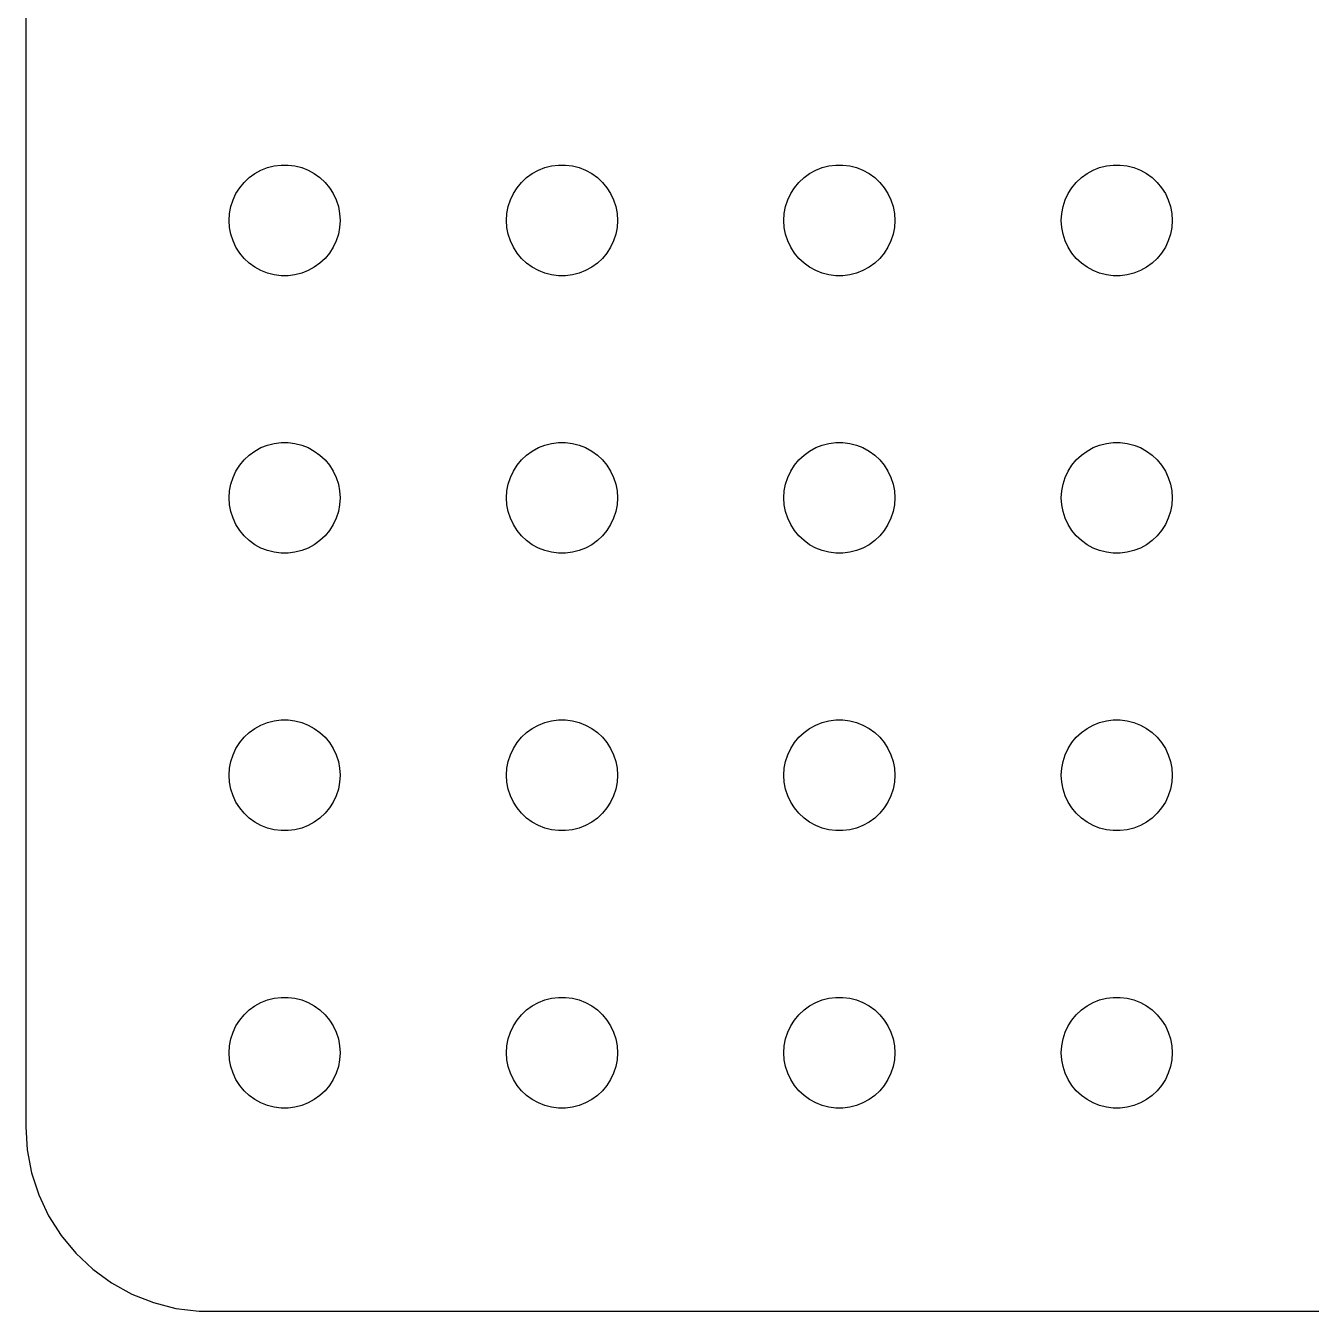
# Model space of a CAD drawing. Header units: metres. Extents: x -37 to 37, y 131 to 289.
# Drawn here: x -37 to -2.24, y 131.01 to 165.76 of the extents above; entities that cross this region are included whole.
import ezdxf

# ---------------------------------------------------------------- set-up
doc = ezdxf.new("R2010")
doc.units = ezdxf.units.M

msp = doc.modelspace()

# ---------------------------------------------------------------- linework, layer by layer
for p, q in [((-37, 200), (-37, 136)), ((-30.2811, 161.973), (-30.0942, 161.997)), ((-30.0942, 161.997), (-29.9058, 161.997)), ((-29.9058, 161.997), (-29.7189, 161.973)), ((-22.7811, 161.973), (-22.5942, 161.997)), ((-22.5942, 161.997), (-22.4058, 161.997)), ((-22.4058, 161.997), (-22.2189, 161.973)), ((-15.2811, 161.973), (-15.0942, 161.997)), ((-15.0942, 161.997), (-14.9058, 161.997)), ((-14.9058, 161.997), (-14.7189, 161.973)), ((-7.78107, 161.973), (-7.59418, 161.997)), ((-7.59418, 161.997), (-7.40581, 161.997)), ((-7.40581, 161.997), (-7.21892, 161.973)), ((-31.0934, 161.527), (-30.9561, 161.656)), ((-30.9561, 161.656), (-30.8037, 161.766)), ((-30.8037, 161.766), (-30.6387, 161.857)), ((-30.6387, 161.857), (-30.4635, 161.927)), ((-30.4635, 161.927), (-30.2811, 161.973)), ((-29.7189, 161.973), (-29.5365, 161.927)), ((-29.5365, 161.927), (-29.3613, 161.857)), ((-29.3613, 161.857), (-29.1963, 161.766)), ((-29.1963, 161.766), (-29.0439, 161.656)), ((-29.0439, 161.656), (-28.9065, 161.527)), ((-23.5934, 161.527), (-23.4561, 161.656)), ((-23.4561, 161.656), (-23.3037, 161.766)), ((-23.3037, 161.766), (-23.1387, 161.857)), ((-23.1387, 161.857), (-22.9635, 161.927)), ((-22.9635, 161.927), (-22.7811, 161.973)), ((-22.2189, 161.973), (-22.0365, 161.927)), ((-22.0365, 161.927), (-21.8613, 161.857)), ((-21.8613, 161.857), (-21.6963, 161.766)), ((-21.6963, 161.766), (-21.5439, 161.656)), ((-21.5439, 161.656), (-21.4065, 161.527)), ((-16.0934, 161.527), (-15.9561, 161.656)), ((-15.9561, 161.656), (-15.8037, 161.766)), ((-15.8037, 161.766), (-15.6387, 161.857)), ((-15.6387, 161.857), (-15.4635, 161.927)), ((-15.4635, 161.927), (-15.2811, 161.973)), ((-14.7189, 161.973), (-14.5365, 161.927)), ((-14.5365, 161.927), (-14.3613, 161.857)), ((-14.3613, 161.857), (-14.1963, 161.766)), ((-14.1963, 161.766), (-14.0439, 161.656)), ((-14.0439, 161.656), (-13.9065, 161.527)), ((-8.59344, 161.527), (-8.45613, 161.656)), ((-8.45613, 161.656), (-8.30373, 161.766)), ((-8.30373, 161.766), (-8.13866, 161.857)), ((-8.13866, 161.857), (-7.96352, 161.927)), ((-7.96352, 161.927), (-7.78107, 161.973)), ((-7.21892, 161.973), (-7.03647, 161.927)), ((-7.03647, 161.927), (-6.86133, 161.857)), ((-6.86133, 161.857), (-6.69626, 161.766)), ((-6.69626, 161.766), (-6.54385, 161.656)), ((-6.54385, 161.656), (-6.40654, 161.527)), ((-31.3145, 161.223), (-31.2135, 161.382)), ((-31.2135, 161.382), (-31.0934, 161.527)), ((-28.9065, 161.527), (-28.7865, 161.382)), ((-28.7865, 161.382), (-28.6855, 161.223)), ((-23.8145, 161.223), (-23.7135, 161.382)), ((-23.7135, 161.382), (-23.5934, 161.527)), ((-21.4065, 161.527), (-21.2865, 161.382)), ((-21.2865, 161.382), (-21.1855, 161.223)), ((-16.3145, 161.223), (-16.2135, 161.382)), ((-16.2135, 161.382), (-16.0934, 161.527)), ((-13.9065, 161.527), (-13.7865, 161.382)), ((-13.7865, 161.382), (-13.6855, 161.223)), ((-8.81445, 161.223), (-8.71352, 161.382)), ((-8.71352, 161.382), (-8.59344, 161.527)), ((-6.40654, 161.527), (-6.28647, 161.382)), ((-6.28647, 161.382), (-6.18553, 161.223)), ((-31.4529, 160.873), (-31.3947, 161.052)), ((-31.3947, 161.052), (-31.3145, 161.223)), ((-28.6855, 161.223), (-28.6053, 161.052)), ((-28.6053, 161.052), (-28.5471, 160.873)), ((-23.9529, 160.873), (-23.8947, 161.052)), ((-23.8947, 161.052), (-23.8145, 161.223)), ((-21.1855, 161.223), (-21.1053, 161.052)), ((-21.1053, 161.052), (-21.0471, 160.873)), ((-16.4529, 160.873), (-16.3947, 161.052)), ((-16.3947, 161.052), (-16.3145, 161.223)), ((-13.6855, 161.223), (-13.6053, 161.052)), ((-13.6053, 161.052), (-13.5471, 160.873)), ((-8.95287, 160.873), (-8.89465, 161.052)), ((-8.89465, 161.052), (-8.81445, 161.223)), ((-6.18553, 161.223), (-6.10533, 161.052)), ((-6.10533, 161.052), (-6.04712, 160.873)), ((-31.5, 160.5), (-31.4882, 160.688)), ((-31.4882, 160.688), (-31.4529, 160.873)), ((-28.5471, 160.873), (-28.5118, 160.688)), ((-28.5118, 160.688), (-28.5, 160.5)), ((-24, 160.5), (-23.9882, 160.688)), ((-23.9882, 160.688), (-23.9529, 160.873)), ((-21.0471, 160.873), (-21.0118, 160.688)), ((-21.0118, 160.688), (-21, 160.5)), ((-16.5, 160.5), (-16.4882, 160.688)), ((-16.4882, 160.688), (-16.4529, 160.873)), ((-13.5471, 160.873), (-13.5118, 160.688)), ((-13.5118, 160.688), (-13.5, 160.5)), ((-9, 160.5), (-8.98816, 160.688)), ((-8.98816, 160.688), (-8.95287, 160.873)), ((-6.04712, 160.873), (-6.01183, 160.688)), ((-6.01183, 160.688), (-6, 160.5)), ((-31.4882, 160.312), (-31.5, 160.5)), ((-31.4529, 160.127), (-31.4882, 160.312)), ((-28.5118, 160.312), (-28.5471, 160.127)), ((-28.5, 160.5), (-28.5118, 160.312)), ((-23.9882, 160.312), (-24, 160.5)), ((-23.9529, 160.127), (-23.9882, 160.312)), ((-21.0118, 160.312), (-21.0471, 160.127)), ((-21, 160.5), (-21.0118, 160.312)), ((-16.4882, 160.312), (-16.5, 160.5)), ((-16.4529, 160.127), (-16.4882, 160.312)), ((-13.5118, 160.312), (-13.5471, 160.127)), ((-13.5, 160.5), (-13.5118, 160.312)), ((-8.98816, 160.312), (-9, 160.5)), ((-8.95287, 160.127), (-8.98816, 160.312)), ((-6.01183, 160.312), (-6.04712, 160.127)), ((-6, 160.5), (-6.01183, 160.312)), ((-31.3947, 159.948), (-31.4529, 160.127)), ((-31.3145, 159.777), (-31.3947, 159.948)), ((-28.6053, 159.948), (-28.6855, 159.777)), ((-28.5471, 160.127), (-28.6053, 159.948)), ((-23.8947, 159.948), (-23.9529, 160.127)), ((-23.8145, 159.777), (-23.8947, 159.948)), ((-21.1053, 159.948), (-21.1855, 159.777)), ((-21.0471, 160.127), (-21.1053, 159.948)), ((-16.3947, 159.948), (-16.4529, 160.127)), ((-16.3145, 159.777), (-16.3947, 159.948)), ((-13.6053, 159.948), (-13.6855, 159.777)), ((-13.5471, 160.127), (-13.6053, 159.948)), ((-8.89465, 159.948), (-8.95287, 160.127)), ((-8.81445, 159.777), (-8.89465, 159.948)), ((-6.10533, 159.948), (-6.18553, 159.777)), ((-6.04712, 160.127), (-6.10533, 159.948)), ((-31.2135, 159.618), (-31.3145, 159.777)), ((-31.0934, 159.473), (-31.2135, 159.618)), ((-28.7865, 159.618), (-28.9065, 159.473)), ((-28.6855, 159.777), (-28.7865, 159.618)), ((-23.7135, 159.618), (-23.8145, 159.777)), ((-23.5934, 159.473), (-23.7135, 159.618)), ((-21.2865, 159.618), (-21.4065, 159.473)), ((-21.1855, 159.777), (-21.2865, 159.618)), ((-16.2135, 159.618), (-16.3145, 159.777)), ((-16.0934, 159.473), (-16.2135, 159.618)), ((-13.7865, 159.618), (-13.9065, 159.473)), ((-13.6855, 159.777), (-13.7865, 159.618)), ((-8.71352, 159.618), (-8.81445, 159.777)), ((-8.59344, 159.473), (-8.71352, 159.618)), ((-6.28647, 159.618), (-6.40654, 159.473)), ((-6.18553, 159.777), (-6.28647, 159.618)), ((-30.9561, 159.344), (-31.0934, 159.473)), ((-30.8037, 159.234), (-30.9561, 159.344)), ((-30.6387, 159.143), (-30.8037, 159.234)), ((-29.1963, 159.234), (-29.3613, 159.143)), ((-29.0439, 159.344), (-29.1963, 159.234)), ((-28.9065, 159.473), (-29.0439, 159.344)), ((-23.4561, 159.344), (-23.5934, 159.473)), ((-23.3037, 159.234), (-23.4561, 159.344)), ((-23.1387, 159.143), (-23.3037, 159.234)), ((-21.6963, 159.234), (-21.8613, 159.143)), ((-21.5439, 159.344), (-21.6963, 159.234)), ((-21.4065, 159.473), (-21.5439, 159.344)), ((-15.9561, 159.344), (-16.0934, 159.473)), ((-15.8037, 159.234), (-15.9561, 159.344)), ((-15.6387, 159.143), (-15.8037, 159.234)), ((-14.1963, 159.234), (-14.3613, 159.143)), ((-14.0439, 159.344), (-14.1963, 159.234)), ((-13.9065, 159.473), (-14.0439, 159.344)), ((-8.45613, 159.344), (-8.59344, 159.473)), ((-8.30373, 159.234), (-8.45613, 159.344)), ((-8.13866, 159.143), (-8.30373, 159.234)), ((-6.69626, 159.234), (-6.86133, 159.143)), ((-6.54385, 159.344), (-6.69626, 159.234)), ((-6.40654, 159.473), (-6.54385, 159.344)), ((-30.4635, 159.073), (-30.6387, 159.143)), ((-30.2811, 159.027), (-30.4635, 159.073)), ((-30.0942, 159.003), (-30.2811, 159.027)), ((-29.9058, 159.003), (-30.0942, 159.003)), ((-29.7189, 159.027), (-29.9058, 159.003)), ((-29.5365, 159.073), (-29.7189, 159.027)), ((-29.3613, 159.143), (-29.5365, 159.073)), ((-22.9635, 159.073), (-23.1387, 159.143)), ((-22.7811, 159.027), (-22.9635, 159.073)), ((-22.5942, 159.003), (-22.7811, 159.027)), ((-22.4058, 159.003), (-22.5942, 159.003)), ((-22.2189, 159.027), (-22.4058, 159.003)), ((-22.0365, 159.073), (-22.2189, 159.027)), ((-21.8613, 159.143), (-22.0365, 159.073)), ((-15.4635, 159.073), (-15.6387, 159.143)), ((-15.2811, 159.027), (-15.4635, 159.073)), ((-15.0942, 159.003), (-15.2811, 159.027)), ((-14.9058, 159.003), (-15.0942, 159.003)), ((-14.7189, 159.027), (-14.9058, 159.003)), ((-14.5365, 159.073), (-14.7189, 159.027)), ((-14.3613, 159.143), (-14.5365, 159.073)), ((-7.96352, 159.073), (-8.13866, 159.143)), ((-7.78107, 159.027), (-7.96352, 159.073)), ((-7.59418, 159.003), (-7.78107, 159.027)), ((-7.40581, 159.003), (-7.59418, 159.003)), ((-7.21892, 159.027), (-7.40581, 159.003)), ((-7.03647, 159.073), (-7.21892, 159.027)), ((-6.86133, 159.143), (-7.03647, 159.073)), ((-30.8037, 154.266), (-30.6387, 154.357)), ((-30.6387, 154.357), (-30.4635, 154.427)), ((-30.4635, 154.427), (-30.2811, 154.473)), ((-30.2811, 154.473), (-30.0942, 154.497)), ((-30.0942, 154.497), (-29.9058, 154.497)), ((-29.9058, 154.497), (-29.7189, 154.473)), ((-29.7189, 154.473), (-29.5365, 154.427)), ((-29.5365, 154.427), (-29.3613, 154.357)), ((-29.3613, 154.357), (-29.1963, 154.266)), ((-23.3037, 154.266), (-23.1387, 154.357)), ((-23.1387, 154.357), (-22.9635, 154.427)), ((-22.9635, 154.427), (-22.7811, 154.473)), ((-22.7811, 154.473), (-22.5942, 154.497)), ((-22.5942, 154.497), (-22.4058, 154.497)), ((-22.4058, 154.497), (-22.2189, 154.473)), ((-22.2189, 154.473), (-22.0365, 154.427)), ((-22.0365, 154.427), (-21.8613, 154.357)), ((-21.8613, 154.357), (-21.6963, 154.266)), ((-15.8037, 154.266), (-15.6387, 154.357)), ((-15.6387, 154.357), (-15.4635, 154.427)), ((-15.4635, 154.427), (-15.2811, 154.473)), ((-15.2811, 154.473), (-15.0942, 154.497)), ((-15.0942, 154.497), (-14.9058, 154.497)), ((-14.9058, 154.497), (-14.7189, 154.473)), ((-14.7189, 154.473), (-14.5365, 154.427)), ((-14.5365, 154.427), (-14.3613, 154.357)), ((-14.3613, 154.357), (-14.1963, 154.266)), ((-8.30373, 154.266), (-8.13866, 154.357)), ((-8.13866, 154.357), (-7.96352, 154.427)), ((-7.96352, 154.427), (-7.78107, 154.473)), ((-7.78107, 154.473), (-7.59418, 154.497)), ((-7.59418, 154.497), (-7.40581, 154.497)), ((-7.40581, 154.497), (-7.21892, 154.473)), ((-7.21892, 154.473), (-7.03647, 154.427)), ((-7.03647, 154.427), (-6.86133, 154.357)), ((-6.86133, 154.357), (-6.69626, 154.266)), ((-31.2135, 153.882), (-31.0934, 154.027)), ((-31.0934, 154.027), (-30.9561, 154.156)), ((-30.9561, 154.156), (-30.8037, 154.266)), ((-29.1963, 154.266), (-29.0439, 154.156)), ((-29.0439, 154.156), (-28.9065, 154.027)), ((-28.9065, 154.027), (-28.7865, 153.882)), ((-23.7135, 153.882), (-23.5934, 154.027)), ((-23.5934, 154.027), (-23.4561, 154.156)), ((-23.4561, 154.156), (-23.3037, 154.266)), ((-21.6963, 154.266), (-21.5439, 154.156)), ((-21.5439, 154.156), (-21.4065, 154.027)), ((-21.4065, 154.027), (-21.2865, 153.882)), ((-16.2135, 153.882), (-16.0934, 154.027)), ((-16.0934, 154.027), (-15.9561, 154.156)), ((-15.9561, 154.156), (-15.8037, 154.266)), ((-14.1963, 154.266), (-14.0439, 154.156)), ((-14.0439, 154.156), (-13.9065, 154.027)), ((-13.9065, 154.027), (-13.7865, 153.882)), ((-8.71352, 153.882), (-8.59344, 154.027)), ((-8.59344, 154.027), (-8.45613, 154.156)), ((-8.45613, 154.156), (-8.30373, 154.266)), ((-6.69626, 154.266), (-6.54385, 154.156)), ((-6.54385, 154.156), (-6.40654, 154.027)), ((-6.40654, 154.027), (-6.28647, 153.882)), ((-31.3947, 153.552), (-31.3145, 153.723)), ((-31.3145, 153.723), (-31.2135, 153.882)), ((-28.7865, 153.882), (-28.6855, 153.723)), ((-28.6855, 153.723), (-28.6053, 153.552)), ((-23.8947, 153.552), (-23.8145, 153.723)), ((-23.8145, 153.723), (-23.7135, 153.882)), ((-21.2865, 153.882), (-21.1855, 153.723)), ((-21.1855, 153.723), (-21.1053, 153.552)), ((-16.3947, 153.552), (-16.3145, 153.723)), ((-16.3145, 153.723), (-16.2135, 153.882)), ((-13.7865, 153.882), (-13.6855, 153.723)), ((-13.6855, 153.723), (-13.6053, 153.552)), ((-8.89465, 153.552), (-8.81445, 153.723)), ((-8.81445, 153.723), (-8.71352, 153.882)), ((-6.28647, 153.882), (-6.18553, 153.723)), ((-6.18553, 153.723), (-6.10533, 153.552)), ((-31.4882, 153.188), (-31.4529, 153.373)), ((-31.4529, 153.373), (-31.3947, 153.552)), ((-28.6053, 153.552), (-28.5471, 153.373)), ((-28.5471, 153.373), (-28.5118, 153.188)), ((-23.9882, 153.188), (-23.9529, 153.373)), ((-23.9529, 153.373), (-23.8947, 153.552)), ((-21.1053, 153.552), (-21.0471, 153.373)), ((-21.0471, 153.373), (-21.0118, 153.188)), ((-16.4882, 153.188), (-16.4529, 153.373)), ((-16.4529, 153.373), (-16.3947, 153.552)), ((-13.6053, 153.552), (-13.5471, 153.373)), ((-13.5471, 153.373), (-13.5118, 153.188)), ((-8.98816, 153.188), (-8.95287, 153.373)), ((-8.95287, 153.373), (-8.89465, 153.552)), ((-6.10533, 153.552), (-6.04712, 153.373)), ((-6.04712, 153.373), (-6.01183, 153.188)), ((-31.5, 153), (-31.4882, 153.188)), ((-31.4882, 152.812), (-31.5, 153)), ((-28.5118, 153.188), (-28.5, 153)), ((-28.5, 153), (-28.5118, 152.812)), ((-24, 153), (-23.9882, 153.188)), ((-23.9882, 152.812), (-24, 153)), ((-21.0118, 153.188), (-21, 153)), ((-21, 153), (-21.0118, 152.812)), ((-16.5, 153), (-16.4882, 153.188)), ((-16.4882, 152.812), (-16.5, 153)), ((-13.5118, 153.188), (-13.5, 153)), ((-13.5, 153), (-13.5118, 152.812)), ((-9, 153), (-8.98816, 153.188)), ((-8.98816, 152.812), (-9, 153)), ((-6.01183, 153.188), (-6, 153)), ((-6, 153), (-6.01183, 152.812)), ((-31.4529, 152.627), (-31.4882, 152.812)), ((-31.3947, 152.448), (-31.4529, 152.627)), ((-28.5471, 152.627), (-28.6053, 152.448)), ((-28.5118, 152.812), (-28.5471, 152.627)), ((-23.9529, 152.627), (-23.9882, 152.812)), ((-23.8947, 152.448), (-23.9529, 152.627)), ((-21.0471, 152.627), (-21.1053, 152.448)), ((-21.0118, 152.812), (-21.0471, 152.627)), ((-16.4529, 152.627), (-16.4882, 152.812)), ((-16.3947, 152.448), (-16.4529, 152.627)), ((-13.5471, 152.627), (-13.6053, 152.448)), ((-13.5118, 152.812), (-13.5471, 152.627)), ((-8.95287, 152.627), (-8.98816, 152.812)), ((-8.89465, 152.448), (-8.95287, 152.627)), ((-6.04712, 152.627), (-6.10533, 152.448)), ((-6.01183, 152.812), (-6.04712, 152.627)), ((-31.3145, 152.277), (-31.3947, 152.448)), ((-31.2135, 152.118), (-31.3145, 152.277)), ((-28.6855, 152.277), (-28.7865, 152.118)), ((-28.6053, 152.448), (-28.6855, 152.277)), ((-23.8145, 152.277), (-23.8947, 152.448)), ((-23.7135, 152.118), (-23.8145, 152.277)), ((-21.1855, 152.277), (-21.2865, 152.118)), ((-21.1053, 152.448), (-21.1855, 152.277)), ((-16.3145, 152.277), (-16.3947, 152.448)), ((-16.2135, 152.118), (-16.3145, 152.277)), ((-13.6855, 152.277), (-13.7865, 152.118)), ((-13.6053, 152.448), (-13.6855, 152.277)), ((-8.81445, 152.277), (-8.89465, 152.448)), ((-8.71352, 152.118), (-8.81445, 152.277)), ((-6.18553, 152.277), (-6.28647, 152.118)), ((-6.10533, 152.448), (-6.18553, 152.277)), ((-31.0934, 151.973), (-31.2135, 152.118)), ((-30.9561, 151.844), (-31.0934, 151.973)), ((-28.9065, 151.973), (-29.0439, 151.844)), ((-28.7865, 152.118), (-28.9065, 151.973)), ((-23.5934, 151.973), (-23.7135, 152.118)), ((-23.4561, 151.844), (-23.5934, 151.973)), ((-21.4065, 151.973), (-21.5439, 151.844)), ((-21.2865, 152.118), (-21.4065, 151.973)), ((-16.0934, 151.973), (-16.2135, 152.118)), ((-15.9561, 151.844), (-16.0934, 151.973)), ((-13.9065, 151.973), (-14.0439, 151.844)), ((-13.7865, 152.118), (-13.9065, 151.973)), ((-8.59344, 151.973), (-8.71352, 152.118)), ((-8.45613, 151.844), (-8.59344, 151.973)), ((-6.40654, 151.973), (-6.54385, 151.844)), ((-6.28647, 152.118), (-6.40654, 151.973)), ((-30.8037, 151.734), (-30.9561, 151.844)), ((-30.6387, 151.643), (-30.8037, 151.734)), ((-30.4635, 151.573), (-30.6387, 151.643)), ((-30.2811, 151.527), (-30.4635, 151.573)), ((-29.5365, 151.573), (-29.7189, 151.527)), ((-29.3613, 151.643), (-29.5365, 151.573)), ((-29.1963, 151.734), (-29.3613, 151.643)), ((-29.0439, 151.844), (-29.1963, 151.734)), ((-23.3037, 151.734), (-23.4561, 151.844)), ((-23.1387, 151.643), (-23.3037, 151.734)), ((-22.9635, 151.573), (-23.1387, 151.643)), ((-22.7811, 151.527), (-22.9635, 151.573)), ((-22.0365, 151.573), (-22.2189, 151.527)), ((-21.8613, 151.643), (-22.0365, 151.573)), ((-21.6963, 151.734), (-21.8613, 151.643)), ((-21.5439, 151.844), (-21.6963, 151.734)), ((-15.8037, 151.734), (-15.9561, 151.844)), ((-15.6387, 151.643), (-15.8037, 151.734)), ((-15.4635, 151.573), (-15.6387, 151.643)), ((-15.2811, 151.527), (-15.4635, 151.573)), ((-14.5365, 151.573), (-14.7189, 151.527)), ((-14.3613, 151.643), (-14.5365, 151.573)), ((-14.1963, 151.734), (-14.3613, 151.643)), ((-14.0439, 151.844), (-14.1963, 151.734)), ((-8.30373, 151.734), (-8.45613, 151.844)), ((-8.13866, 151.643), (-8.30373, 151.734)), ((-7.96352, 151.573), (-8.13866, 151.643)), ((-7.78107, 151.527), (-7.96352, 151.573)), ((-7.03647, 151.573), (-7.21892, 151.527)), ((-6.86133, 151.643), (-7.03647, 151.573)), ((-6.69626, 151.734), (-6.86133, 151.643)), ((-6.54385, 151.844), (-6.69626, 151.734)), ((-30.0942, 151.503), (-30.2811, 151.527)), ((-29.9058, 151.503), (-30.0942, 151.503)), ((-29.7189, 151.527), (-29.9058, 151.503)), ((-22.5942, 151.503), (-22.7811, 151.527)), ((-22.4058, 151.503), (-22.5942, 151.503)), ((-22.2189, 151.527), (-22.4058, 151.503)), ((-15.0942, 151.503), (-15.2811, 151.527)), ((-14.9058, 151.503), (-15.0942, 151.503)), ((-14.7189, 151.527), (-14.9058, 151.503)), ((-7.59418, 151.503), (-7.78107, 151.527)), ((-7.40581, 151.503), (-7.59418, 151.503)), ((-7.21892, 151.527), (-7.40581, 151.503)), ((-30.9561, 146.656), (-30.8037, 146.766)), ((-30.8037, 146.766), (-30.6387, 146.857)), ((-30.6387, 146.857), (-30.4635, 146.927)), ((-30.4635, 146.927), (-30.2811, 146.973)), ((-30.2811, 146.973), (-30.0942, 146.997)), ((-30.0942, 146.997), (-29.9058, 146.997)), ((-29.9058, 146.997), (-29.7189, 146.973)), ((-29.7189, 146.973), (-29.5365, 146.927)), ((-29.5365, 146.927), (-29.3613, 146.857)), ((-29.3613, 146.857), (-29.1963, 146.766)), ((-29.1963, 146.766), (-29.0439, 146.656)), ((-23.4561, 146.656), (-23.3037, 146.766)), ((-23.3037, 146.766), (-23.1387, 146.857)), ((-23.1387, 146.857), (-22.9635, 146.927)), ((-22.9635, 146.927), (-22.7811, 146.973)), ((-22.7811, 146.973), (-22.5942, 146.997)), ((-22.5942, 146.997), (-22.4058, 146.997)), ((-22.4058, 146.997), (-22.2189, 146.973)), ((-22.2189, 146.973), (-22.0365, 146.927)), ((-22.0365, 146.927), (-21.8613, 146.857)), ((-21.8613, 146.857), (-21.6963, 146.766)), ((-21.6963, 146.766), (-21.5439, 146.656)), ((-15.9561, 146.656), (-15.8037, 146.766)), ((-15.8037, 146.766), (-15.6387, 146.857)), ((-15.6387, 146.857), (-15.4635, 146.927)), ((-15.4635, 146.927), (-15.2811, 146.973)), ((-15.2811, 146.973), (-15.0942, 146.997)), ((-15.0942, 146.997), (-14.9058, 146.997)), ((-14.9058, 146.997), (-14.7189, 146.973)), ((-14.7189, 146.973), (-14.5365, 146.927)), ((-14.5365, 146.927), (-14.3613, 146.857)), ((-14.3613, 146.857), (-14.1963, 146.766)), ((-14.1963, 146.766), (-14.0439, 146.656)), ((-8.45613, 146.656), (-8.30373, 146.766)), ((-8.30373, 146.766), (-8.13866, 146.857)), ((-8.13866, 146.857), (-7.96352, 146.927)), ((-7.96352, 146.927), (-7.78107, 146.973)), ((-7.78107, 146.973), (-7.59418, 146.997)), ((-7.59418, 146.997), (-7.40581, 146.997)), ((-7.40581, 146.997), (-7.21892, 146.973)), ((-7.21892, 146.973), (-7.03647, 146.927)), ((-7.03647, 146.927), (-6.86133, 146.857)), ((-6.86133, 146.857), (-6.69626, 146.766)), ((-6.69626, 146.766), (-6.54385, 146.656)), ((-31.3145, 146.223), (-31.2135, 146.382)), ((-31.2135, 146.382), (-31.0934, 146.527)), ((-31.0934, 146.527), (-30.9561, 146.656)), ((-29.0439, 146.656), (-28.9065, 146.527)), ((-28.9065, 146.527), (-28.7865, 146.382)), ((-28.7865, 146.382), (-28.6855, 146.223)), ((-23.8145, 146.223), (-23.7135, 146.382)), ((-23.7135, 146.382), (-23.5934, 146.527)), ((-23.5934, 146.527), (-23.4561, 146.656)), ((-21.5439, 146.656), (-21.4065, 146.527)), ((-21.4065, 146.527), (-21.2865, 146.382)), ((-21.2865, 146.382), (-21.1855, 146.223)), ((-16.3145, 146.223), (-16.2135, 146.382)), ((-16.2135, 146.382), (-16.0934, 146.527)), ((-16.0934, 146.527), (-15.9561, 146.656)), ((-14.0439, 146.656), (-13.9065, 146.527)), ((-13.9065, 146.527), (-13.7865, 146.382)), ((-13.7865, 146.382), (-13.6855, 146.223)), ((-8.81445, 146.223), (-8.71352, 146.382)), ((-8.71352, 146.382), (-8.59344, 146.527)), ((-8.59344, 146.527), (-8.45613, 146.656)), ((-6.54385, 146.656), (-6.40654, 146.527)), ((-6.40654, 146.527), (-6.28647, 146.382)), ((-6.28647, 146.382), (-6.18553, 146.223)), ((-31.4529, 145.873), (-31.3947, 146.052)), ((-31.3947, 146.052), (-31.3145, 146.223)), ((-28.6855, 146.223), (-28.6053, 146.052)), ((-28.6053, 146.052), (-28.5471, 145.873)), ((-23.9529, 145.873), (-23.8947, 146.052)), ((-23.8947, 146.052), (-23.8145, 146.223)), ((-21.1855, 146.223), (-21.1053, 146.052)), ((-21.1053, 146.052), (-21.0471, 145.873)), ((-16.4529, 145.873), (-16.3947, 146.052)), ((-16.3947, 146.052), (-16.3145, 146.223)), ((-13.6855, 146.223), (-13.6053, 146.052)), ((-13.6053, 146.052), (-13.5471, 145.873)), ((-8.95287, 145.873), (-8.89465, 146.052)), ((-8.89465, 146.052), (-8.81445, 146.223)), ((-6.18553, 146.223), (-6.10533, 146.052)), ((-6.10533, 146.052), (-6.04712, 145.873)), ((-31.5, 145.5), (-31.4882, 145.688)), ((-31.4882, 145.688), (-31.4529, 145.873)), ((-28.5471, 145.873), (-28.5118, 145.688)), ((-28.5118, 145.688), (-28.5, 145.5)), ((-24, 145.5), (-23.9882, 145.688)), ((-23.9882, 145.688), (-23.9529, 145.873)), ((-21.0471, 145.873), (-21.0118, 145.688)), ((-21.0118, 145.688), (-21, 145.5)), ((-16.5, 145.5), (-16.4882, 145.688)), ((-16.4882, 145.688), (-16.4529, 145.873)), ((-13.5471, 145.873), (-13.5118, 145.688)), ((-13.5118, 145.688), (-13.5, 145.5)), ((-9, 145.5), (-8.98816, 145.688)), ((-8.98816, 145.688), (-8.95287, 145.873)), ((-6.04712, 145.873), (-6.01183, 145.688)), ((-6.01183, 145.688), (-6, 145.5)), ((-31.4882, 145.312), (-31.5, 145.5)), ((-31.4529, 145.127), (-31.4882, 145.312)), ((-28.5118, 145.312), (-28.5471, 145.127)), ((-28.5, 145.5), (-28.5118, 145.312)), ((-23.9882, 145.312), (-24, 145.5)), ((-23.9529, 145.127), (-23.9882, 145.312)), ((-21.0118, 145.312), (-21.0471, 145.127)), ((-21, 145.5), (-21.0118, 145.312)), ((-16.4882, 145.312), (-16.5, 145.5)), ((-16.4529, 145.127), (-16.4882, 145.312)), ((-13.5118, 145.312), (-13.5471, 145.127)), ((-13.5, 145.5), (-13.5118, 145.312)), ((-8.98816, 145.312), (-9, 145.5)), ((-8.95287, 145.127), (-8.98816, 145.312)), ((-6.01183, 145.312), (-6.04712, 145.127)), ((-6, 145.5), (-6.01183, 145.312)), ((-31.3947, 144.948), (-31.4529, 145.127)), ((-28.5471, 145.127), (-28.6053, 144.948)), ((-23.8947, 144.948), (-23.9529, 145.127)), ((-21.0471, 145.127), (-21.1053, 144.948)), ((-16.3947, 144.948), (-16.4529, 145.127)), ((-13.5471, 145.127), (-13.6053, 144.948)), ((-8.89465, 144.948), (-8.95287, 145.127)), ((-6.04712, 145.127), (-6.10533, 144.948)), ((-31.3145, 144.777), (-31.3947, 144.948)), ((-31.2135, 144.618), (-31.3145, 144.777)), ((-31.0934, 144.473), (-31.2135, 144.618)), ((-28.7865, 144.618), (-28.9065, 144.473)), ((-28.6855, 144.777), (-28.7865, 144.618)), ((-28.6053, 144.948), (-28.6855, 144.777)), ((-23.8145, 144.777), (-23.8947, 144.948)), ((-23.7135, 144.618), (-23.8145, 144.777)), ((-23.5934, 144.473), (-23.7135, 144.618)), ((-21.2865, 144.618), (-21.4065, 144.473)), ((-21.1855, 144.777), (-21.2865, 144.618)), ((-21.1053, 144.948), (-21.1855, 144.777)), ((-16.3145, 144.777), (-16.3947, 144.948)), ((-16.2135, 144.618), (-16.3145, 144.777)), ((-16.0934, 144.473), (-16.2135, 144.618)), ((-13.7865, 144.618), (-13.9065, 144.473)), ((-13.6855, 144.777), (-13.7865, 144.618)), ((-13.6053, 144.948), (-13.6855, 144.777)), ((-8.81445, 144.777), (-8.89465, 144.948)), ((-8.71352, 144.618), (-8.81445, 144.777)), ((-8.59344, 144.473), (-8.71352, 144.618)), ((-6.28647, 144.618), (-6.40654, 144.473)), ((-6.18553, 144.777), (-6.28647, 144.618)), ((-6.10533, 144.948), (-6.18553, 144.777)), ((-30.9561, 144.344), (-31.0934, 144.473)), ((-30.8037, 144.234), (-30.9561, 144.344)), ((-29.0439, 144.344), (-29.1963, 144.234)), ((-28.9065, 144.473), (-29.0439, 144.344)), ((-23.4561, 144.344), (-23.5934, 144.473)), ((-23.3037, 144.234), (-23.4561, 144.344)), ((-21.5439, 144.344), (-21.6963, 144.234)), ((-21.4065, 144.473), (-21.5439, 144.344)), ((-15.9561, 144.344), (-16.0934, 144.473)), ((-15.8037, 144.234), (-15.9561, 144.344)), ((-14.0439, 144.344), (-14.1963, 144.234)), ((-13.9065, 144.473), (-14.0439, 144.344)), ((-8.45613, 144.344), (-8.59344, 144.473)), ((-8.30373, 144.234), (-8.45613, 144.344)), ((-6.54385, 144.344), (-6.69626, 144.234)), ((-6.40654, 144.473), (-6.54385, 144.344)), ((-30.6387, 144.143), (-30.8037, 144.234)), ((-30.4635, 144.073), (-30.6387, 144.143)), ((-30.2811, 144.027), (-30.4635, 144.073)), ((-30.0942, 144.003), (-30.2811, 144.027)), ((-29.9058, 144.003), (-30.0942, 144.003)), ((-29.7189, 144.027), (-29.9058, 144.003)), ((-29.5365, 144.073), (-29.7189, 144.027)), ((-29.3613, 144.143), (-29.5365, 144.073)), ((-29.1963, 144.234), (-29.3613, 144.143)), ((-23.1387, 144.143), (-23.3037, 144.234)), ((-22.9635, 144.073), (-23.1387, 144.143)), ((-22.7811, 144.027), (-22.9635, 144.073)), ((-22.5942, 144.003), (-22.7811, 144.027)), ((-22.4058, 144.003), (-22.5942, 144.003)), ((-22.2189, 144.027), (-22.4058, 144.003)), ((-22.0365, 144.073), (-22.2189, 144.027)), ((-21.8613, 144.143), (-22.0365, 144.073)), ((-21.6963, 144.234), (-21.8613, 144.143)), ((-15.6387, 144.143), (-15.8037, 144.234)), ((-15.4635, 144.073), (-15.6387, 144.143)), ((-15.2811, 144.027), (-15.4635, 144.073)), ((-15.0942, 144.003), (-15.2811, 144.027)), ((-14.9058, 144.003), (-15.0942, 144.003)), ((-14.7189, 144.027), (-14.9058, 144.003)), ((-14.5365, 144.073), (-14.7189, 144.027)), ((-14.3613, 144.143), (-14.5365, 144.073)), ((-14.1963, 144.234), (-14.3613, 144.143)), ((-8.13866, 144.143), (-8.30373, 144.234)), ((-7.96352, 144.073), (-8.13866, 144.143)), ((-7.78107, 144.027), (-7.96352, 144.073)), ((-7.59418, 144.003), (-7.78107, 144.027)), ((-7.40581, 144.003), (-7.59418, 144.003)), ((-7.21892, 144.027), (-7.40581, 144.003)), ((-7.03647, 144.073), (-7.21892, 144.027)), ((-6.86133, 144.143), (-7.03647, 144.073)), ((-6.69626, 144.234), (-6.86133, 144.143)), ((-30.6387, 139.357), (-30.4635, 139.427)), ((-30.4635, 139.427), (-30.2811, 139.473)), ((-30.2811, 139.473), (-30.0942, 139.497)), ((-30.0942, 139.497), (-29.9058, 139.497)), ((-29.9058, 139.497), (-29.7189, 139.473)), ((-29.7189, 139.473), (-29.5365, 139.427)), ((-29.5365, 139.427), (-29.3613, 139.357)), ((-23.1387, 139.357), (-22.9635, 139.427)), ((-22.9635, 139.427), (-22.7811, 139.473)), ((-22.7811, 139.473), (-22.5942, 139.497)), ((-22.5942, 139.497), (-22.4058, 139.497)), ((-22.4058, 139.497), (-22.2189, 139.473)), ((-22.2189, 139.473), (-22.0365, 139.427)), ((-22.0365, 139.427), (-21.8613, 139.357)), ((-15.6387, 139.357), (-15.4635, 139.427)), ((-15.4635, 139.427), (-15.2811, 139.473)), ((-15.2811, 139.473), (-15.0942, 139.497)), ((-15.0942, 139.497), (-14.9058, 139.497)), ((-14.9058, 139.497), (-14.7189, 139.473)), ((-14.7189, 139.473), (-14.5365, 139.427)), ((-14.5365, 139.427), (-14.3613, 139.357)), ((-8.13866, 139.357), (-7.96352, 139.427)), ((-7.96352, 139.427), (-7.78107, 139.473)), ((-7.78107, 139.473), (-7.59418, 139.497)), ((-7.59418, 139.497), (-7.40581, 139.497)), ((-7.40581, 139.497), (-7.21892, 139.473)), ((-7.21892, 139.473), (-7.03647, 139.427)), ((-7.03647, 139.427), (-6.86133, 139.357)), ((-31.0934, 139.027), (-30.9561, 139.156)), ((-30.9561, 139.156), (-30.8037, 139.266)), ((-30.8037, 139.266), (-30.6387, 139.357)), ((-29.3613, 139.357), (-29.1963, 139.266)), ((-29.1963, 139.266), (-29.0439, 139.156)), ((-29.0439, 139.156), (-28.9065, 139.027)), ((-23.5934, 139.027), (-23.4561, 139.156)), ((-23.4561, 139.156), (-23.3037, 139.266)), ((-23.3037, 139.266), (-23.1387, 139.357)), ((-21.8613, 139.357), (-21.6963, 139.266)), ((-21.6963, 139.266), (-21.5439, 139.156)), ((-21.5439, 139.156), (-21.4065, 139.027)), ((-16.0934, 139.027), (-15.9561, 139.156)), ((-15.9561, 139.156), (-15.8037, 139.266)), ((-15.8037, 139.266), (-15.6387, 139.357)), ((-14.3613, 139.357), (-14.1963, 139.266)), ((-14.1963, 139.266), (-14.0439, 139.156)), ((-14.0439, 139.156), (-13.9065, 139.027)), ((-8.59344, 139.027), (-8.45613, 139.156)), ((-8.45613, 139.156), (-8.30373, 139.266)), ((-8.30373, 139.266), (-8.13866, 139.357)), ((-6.86133, 139.357), (-6.69626, 139.266)), ((-6.69626, 139.266), (-6.54385, 139.156)), ((-6.54385, 139.156), (-6.40654, 139.027)), ((-31.3947, 138.552), (-31.3145, 138.723)), ((-31.3145, 138.723), (-31.2135, 138.882)), ((-31.2135, 138.882), (-31.0934, 139.027)), ((-28.9065, 139.027), (-28.7865, 138.882)), ((-28.7865, 138.882), (-28.6855, 138.723)), ((-28.6855, 138.723), (-28.6053, 138.552)), ((-23.8947, 138.552), (-23.8145, 138.723)), ((-23.8145, 138.723), (-23.7135, 138.882)), ((-23.7135, 138.882), (-23.5934, 139.027)), ((-21.4065, 139.027), (-21.2865, 138.882)), ((-21.2865, 138.882), (-21.1855, 138.723)), ((-21.1855, 138.723), (-21.1053, 138.552)), ((-16.3947, 138.552), (-16.3145, 138.723)), ((-16.3145, 138.723), (-16.2135, 138.882)), ((-16.2135, 138.882), (-16.0934, 139.027)), ((-13.9065, 139.027), (-13.7865, 138.882)), ((-13.7865, 138.882), (-13.6855, 138.723)), ((-13.6855, 138.723), (-13.6053, 138.552)), ((-8.89465, 138.552), (-8.81445, 138.723)), ((-8.81445, 138.723), (-8.71352, 138.882)), ((-8.71352, 138.882), (-8.59344, 139.027)), ((-6.40654, 139.027), (-6.28647, 138.882)), ((-6.28647, 138.882), (-6.18553, 138.723)), ((-6.18553, 138.723), (-6.10533, 138.552)), ((-31.4882, 138.188), (-31.4529, 138.373)), ((-31.4529, 138.373), (-31.3947, 138.552)), ((-28.6053, 138.552), (-28.5471, 138.373)), ((-28.5471, 138.373), (-28.5118, 138.188)), ((-23.9882, 138.188), (-23.9529, 138.373)), ((-23.9529, 138.373), (-23.8947, 138.552)), ((-21.1053, 138.552), (-21.0471, 138.373)), ((-21.0471, 138.373), (-21.0118, 138.188)), ((-16.4882, 138.188), (-16.4529, 138.373)), ((-16.4529, 138.373), (-16.3947, 138.552)), ((-13.6053, 138.552), (-13.5471, 138.373)), ((-13.5471, 138.373), (-13.5118, 138.188)), ((-8.98816, 138.188), (-8.95287, 138.373)), ((-8.95287, 138.373), (-8.89465, 138.552)), ((-6.10533, 138.552), (-6.04712, 138.373)), ((-6.04712, 138.373), (-6.01183, 138.188)), ((-31.5, 138), (-31.4882, 138.188)), ((-31.4882, 137.812), (-31.5, 138)), ((-28.5118, 138.188), (-28.5, 138)), ((-28.5, 138), (-28.5118, 137.812)), ((-24, 138), (-23.9882, 138.188)), ((-23.9882, 137.812), (-24, 138)), ((-21.0118, 138.188), (-21, 138)), ((-21, 138), (-21.0118, 137.812)), ((-16.5, 138), (-16.4882, 138.188)), ((-16.4882, 137.812), (-16.5, 138)), ((-13.5118, 138.188), (-13.5, 138)), ((-13.5, 138), (-13.5118, 137.812)), ((-9, 138), (-8.98816, 138.188)), ((-8.98816, 137.812), (-9, 138)), ((-6.01183, 138.188), (-6, 138)), ((-6, 138), (-6.01183, 137.812)), ((-31.4529, 137.627), (-31.4882, 137.812)), ((-28.5118, 137.812), (-28.5471, 137.627)), ((-23.9529, 137.627), (-23.9882, 137.812)), ((-21.0118, 137.812), (-21.0471, 137.627)), ((-16.4529, 137.627), (-16.4882, 137.812)), ((-13.5118, 137.812), (-13.5471, 137.627)), ((-8.95287, 137.627), (-8.98816, 137.812)), ((-6.01183, 137.812), (-6.04712, 137.627)), ((-31.3947, 137.448), (-31.4529, 137.627)), ((-31.3145, 137.277), (-31.3947, 137.448)), ((-28.6053, 137.448), (-28.6855, 137.277)), ((-28.5471, 137.627), (-28.6053, 137.448)), ((-23.8947, 137.448), (-23.9529, 137.627)), ((-23.8145, 137.277), (-23.8947, 137.448)), ((-21.1053, 137.448), (-21.1855, 137.277)), ((-21.0471, 137.627), (-21.1053, 137.448)), ((-16.3947, 137.448), (-16.4529, 137.627)), ((-16.3145, 137.277), (-16.3947, 137.448)), ((-13.6053, 137.448), (-13.6855, 137.277)), ((-13.5471, 137.627), (-13.6053, 137.448)), ((-8.89465, 137.448), (-8.95287, 137.627)), ((-8.81445, 137.277), (-8.89465, 137.448)), ((-6.10533, 137.448), (-6.18553, 137.277)), ((-6.04712, 137.627), (-6.10533, 137.448)), ((-31.2135, 137.118), (-31.3145, 137.277)), ((-31.0934, 136.973), (-31.2135, 137.118)), ((-30.9561, 136.844), (-31.0934, 136.973)), ((-28.9065, 136.973), (-29.0439, 136.844)), ((-28.7865, 137.118), (-28.9065, 136.973)), ((-28.6855, 137.277), (-28.7865, 137.118)), ((-23.7135, 137.118), (-23.8145, 137.277)), ((-23.5934, 136.973), (-23.7135, 137.118)), ((-23.4561, 136.844), (-23.5934, 136.973)), ((-21.4065, 136.973), (-21.5439, 136.844)), ((-21.2865, 137.118), (-21.4065, 136.973)), ((-21.1855, 137.277), (-21.2865, 137.118)), ((-16.2135, 137.118), (-16.3145, 137.277)), ((-16.0934, 136.973), (-16.2135, 137.118)), ((-15.9561, 136.844), (-16.0934, 136.973)), ((-13.9065, 136.973), (-14.0439, 136.844)), ((-13.7865, 137.118), (-13.9065, 136.973)), ((-13.6855, 137.277), (-13.7865, 137.118)), ((-8.71352, 137.118), (-8.81445, 137.277)), ((-8.59344, 136.973), (-8.71352, 137.118)), ((-8.45613, 136.844), (-8.59344, 136.973)), ((-6.40654, 136.973), (-6.54385, 136.844)), ((-6.28647, 137.118), (-6.40654, 136.973)), ((-6.18553, 137.277), (-6.28647, 137.118)), ((-30.8037, 136.734), (-30.9561, 136.844)), ((-30.6387, 136.643), (-30.8037, 136.734)), ((-30.4635, 136.573), (-30.6387, 136.643)), ((-29.3613, 136.643), (-29.5365, 136.573)), ((-29.1963, 136.734), (-29.3613, 136.643)), ((-29.0439, 136.844), (-29.1963, 136.734)), ((-23.3037, 136.734), (-23.4561, 136.844)), ((-23.1387, 136.643), (-23.3037, 136.734)), ((-22.9635, 136.573), (-23.1387, 136.643)), ((-21.8613, 136.643), (-22.0365, 136.573)), ((-21.6963, 136.734), (-21.8613, 136.643)), ((-21.5439, 136.844), (-21.6963, 136.734)), ((-15.8037, 136.734), (-15.9561, 136.844)), ((-15.6387, 136.643), (-15.8037, 136.734)), ((-15.4635, 136.573), (-15.6387, 136.643)), ((-14.3613, 136.643), (-14.5365, 136.573)), ((-14.1963, 136.734), (-14.3613, 136.643)), ((-14.0439, 136.844), (-14.1963, 136.734)), ((-8.30373, 136.734), (-8.45613, 136.844)), ((-8.13866, 136.643), (-8.30373, 136.734)), ((-7.96352, 136.573), (-8.13866, 136.643)), ((-6.86133, 136.643), (-7.03647, 136.573)), ((-6.69626, 136.734), (-6.86133, 136.643)), ((-6.54385, 136.844), (-6.69626, 136.734)), ((-30.2811, 136.527), (-30.4635, 136.573)), ((-30.0942, 136.503), (-30.2811, 136.527)), ((-29.9058, 136.503), (-30.0942, 136.503)), ((-29.7189, 136.527), (-29.9058, 136.503)), ((-29.5365, 136.573), (-29.7189, 136.527)), ((-22.7811, 136.527), (-22.9635, 136.573)), ((-22.5942, 136.503), (-22.7811, 136.527)), ((-22.4058, 136.503), (-22.5942, 136.503)), ((-22.2189, 136.527), (-22.4058, 136.503)), ((-22.0365, 136.573), (-22.2189, 136.527)), ((-15.2811, 136.527), (-15.4635, 136.573)), ((-15.0942, 136.503), (-15.2811, 136.527)), ((-14.9058, 136.503), (-15.0942, 136.503)), ((-14.7189, 136.527), (-14.9058, 136.503)), ((-14.5365, 136.573), (-14.7189, 136.527)), ((-7.78107, 136.527), (-7.96352, 136.573)), ((-7.59418, 136.503), (-7.78107, 136.527)), ((-7.40581, 136.503), (-7.59418, 136.503)), ((-7.21892, 136.527), (-7.40581, 136.503)), ((-7.03647, 136.573), (-7.21892, 136.527)), ((-37, 136), (-36.9606, 135.373)), ((-36.9606, 135.373), (-36.8429, 134.757)), ((-36.8429, 134.757), (-36.6489, 134.159)), ((-36.6489, 134.159), (-36.3815, 133.591)), ((-36.3815, 133.591), (-36.0451, 133.061)), ((-36.0451, 133.061), (-35.6448, 132.577)), ((-35.6448, 132.577), (-35.1871, 132.147)), ((-35.1871, 132.147), (-34.6791, 131.778)), ((-34.6791, 131.778), (-34.1289, 131.476)), ((-34.1289, 131.476), (-33.5451, 131.245)), ((-33.5451, 131.245), (-32.9369, 131.089)), ((-32.9369, 131.089), (-32.3139, 131.01)), ((-32.3139, 131.01), (32.3139, 131.01))]:
    msp.add_line(p, q)

doc.saveas('drawing.dxf')
